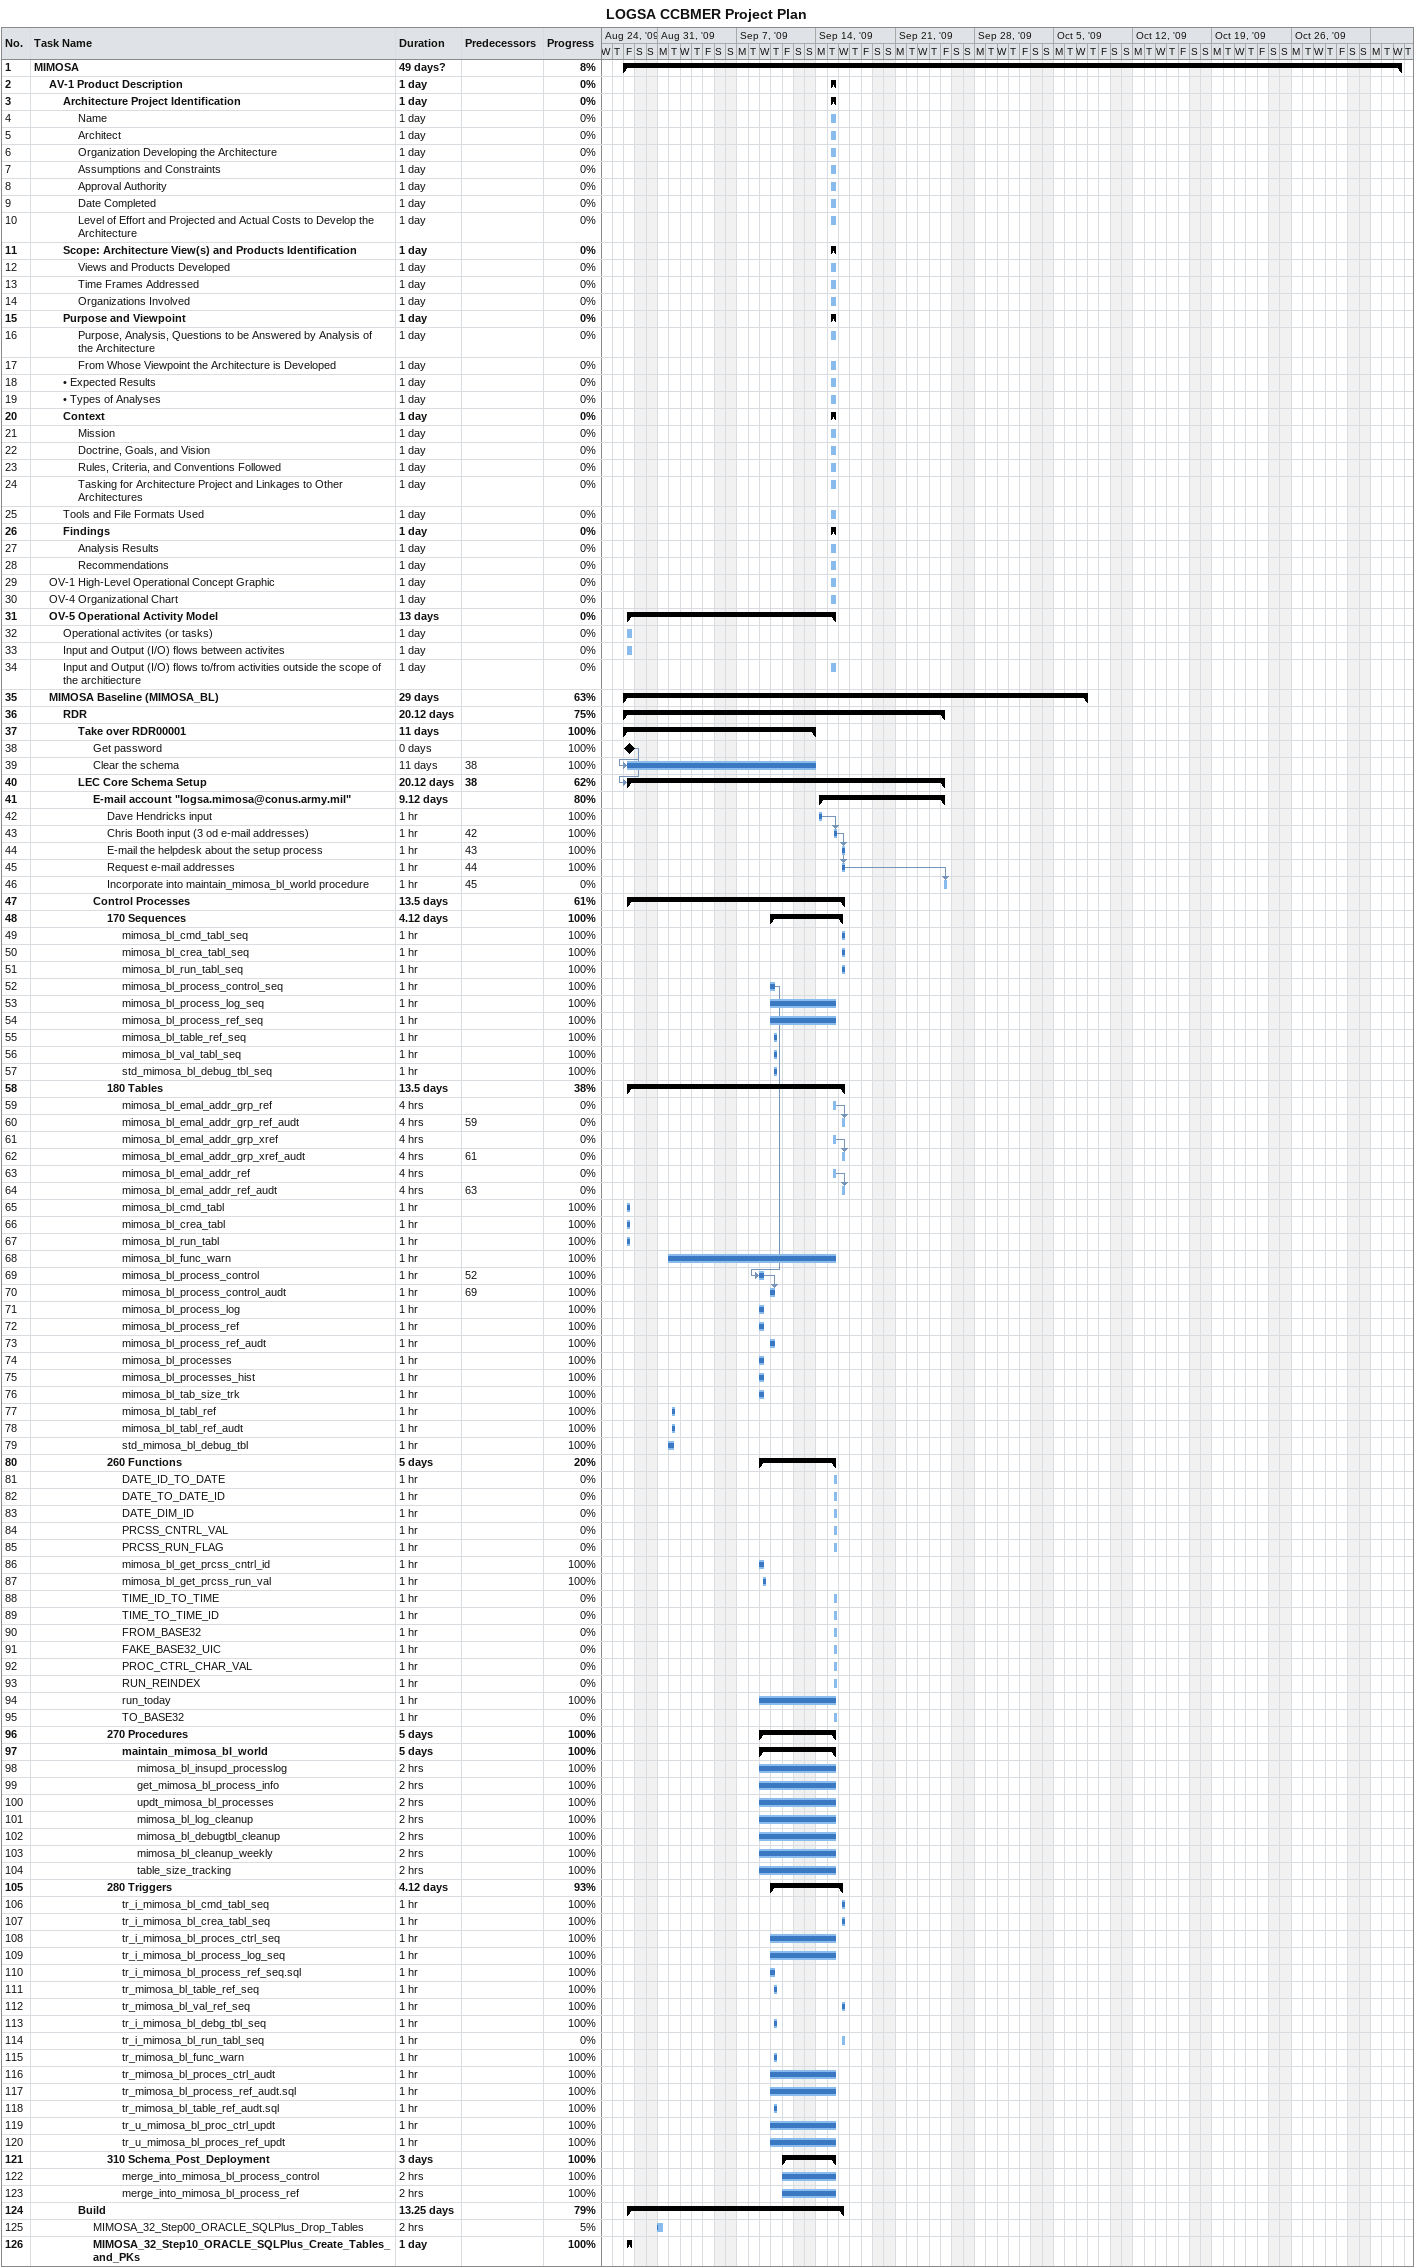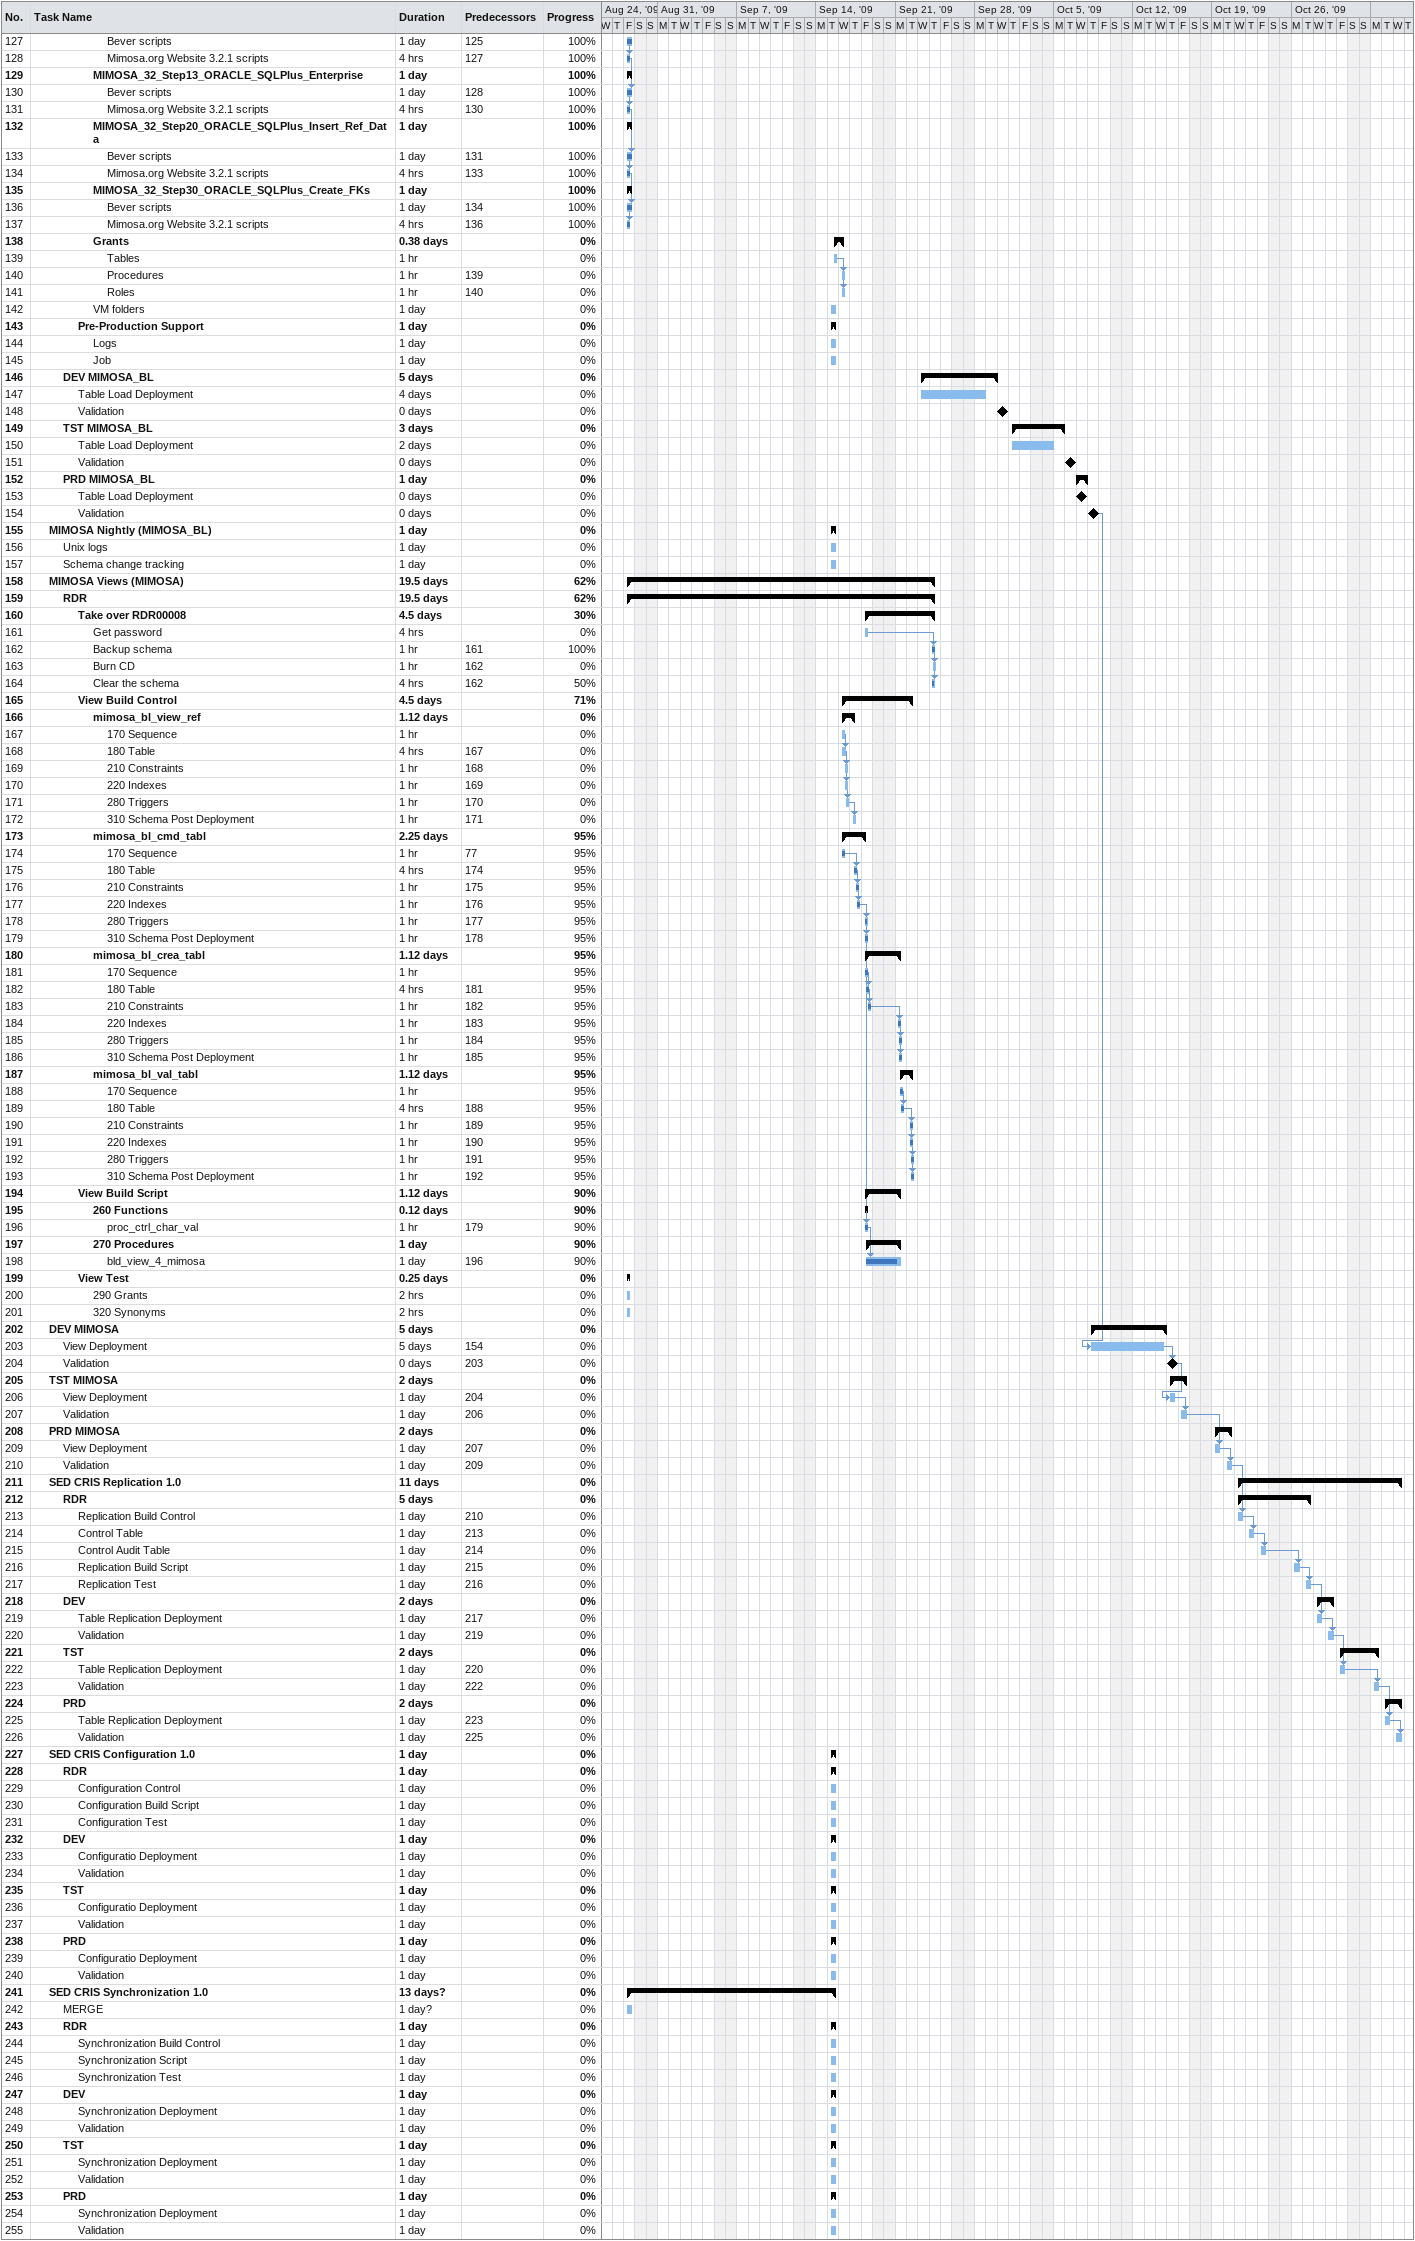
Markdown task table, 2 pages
LOGSA CCBMER Project Plan

| ID | Level | Task | Duration | Start | Finish | Predecessors | % complete |
|---|---|---|---|---|---|---|---|
| 1 | 1 | **MIMOSA** | 49d? | 2009-08-28 | 2009-11-04 |  | 8 |
| 2 | 2 | **AV-1 Product Description** | 1d | 2009-09-15 | 2009-09-15 |  | 0 |
| 3 | 3 | **Architecture Project Identification** | 1d | 2009-09-15 | 2009-09-15 |  | 0 |
| 4 | 4 | Name | 1d | 2009-09-15 | 2009-09-15 |  | 0 |
| 5 | 4 | Architect | 1d | 2009-09-15 | 2009-09-15 |  | 0 |
| 6 | 4 | Organization Developing the Architecture | 1d | 2009-09-15 | 2009-09-15 |  | 0 |
| 7 | 4 | Assumptions and Constraints | 1d | 2009-09-15 | 2009-09-15 |  | 0 |
| 8 | 4 | Approval Authority | 1d | 2009-09-15 | 2009-09-15 |  | 0 |
| 9 | 4 | Date Completed | 1d | 2009-09-15 | 2009-09-15 |  | 0 |
| 10 | 4 | Level of Effort and Projected and Actual Costs to Develop the Architecture | 1d | 2009-09-15 | 2009-09-15 |  | 0 |
| 11 | 3 | **Scope: Architecture View(s) and Products Identification** | 1d | 2009-09-15 | 2009-09-15 |  | 0 |
| 12 | 4 | Views and Products Developed | 1d | 2009-09-15 | 2009-09-15 |  | 0 |
| 13 | 4 | Time Frames Addressed | 1d | 2009-09-15 | 2009-09-15 |  | 0 |
| 14 | 4 | Organizations Involved | 1d | 2009-09-15 | 2009-09-15 |  | 0 |
| 15 | 3 | **Purpose and Viewpoint** | 1d | 2009-09-15 | 2009-09-15 |  | 0 |
| 16 | 4 | Purpose, Analysis, Questions to be Answered by Analysis of the Architecture | 1d | 2009-09-15 | 2009-09-15 |  | 0 |
| 17 | 4 | From Whose Viewpoint the Architecture is Developed | 1d | 2009-09-15 | 2009-09-15 |  | 0 |
| 18 | 3 | • Expected Results | 1d | 2009-09-15 | 2009-09-15 |  | 0 |
| 19 | 3 | • Types of Analyses | 1d | 2009-09-15 | 2009-09-15 |  | 0 |
| 20 | 3 | **Context** | 1d | 2009-09-15 | 2009-09-15 |  | 0 |
| 21 | 4 | Mission | 1d | 2009-09-15 | 2009-09-15 |  | 0 |
| 22 | 4 | Doctrine, Goals, and Vision | 1d | 2009-09-15 | 2009-09-15 |  | 0 |
| 23 | 4 | Rules, Criteria, and Conventions Followed | 1d | 2009-09-15 | 2009-09-15 |  | 0 |
| 24 | 4 | Tasking for Architecture Project and Linkages to Other Architectures | 1d | 2009-09-15 | 2009-09-15 |  | 0 |
| 25 | 3 | Tools and File Formats Used | 1d | 2009-09-15 | 2009-09-15 |  | 0 |
| 26 | 3 | **Findings** | 1d | 2009-09-15 | 2009-09-15 |  | 0 |
| 27 | 4 | Analysis Results | 1d | 2009-09-15 | 2009-09-15 |  | 0 |
| 28 | 4 | Recommendations | 1d | 2009-09-15 | 2009-09-15 |  | 0 |
| 29 | 2 | OV-1 High-Level Operational Concept Graphic | 1d | 2009-09-15 | 2009-09-15 |  | 0 |
| 30 | 2 | OV-4 Organizational Chart | 1d | 2009-09-15 | 2009-09-15 |  | 0 |
| 31 | 2 | **OV-5 Operational Activity Model** | 13d | 2009-08-28 | 2009-09-15 |  | 0 |
| 32 | 3 | Operational activites (or tasks) | 1d | 2009-08-28 | 2009-08-28 |  | 0 |
| 33 | 3 | Input and Output (I/O) flows between activites | 1d | 2009-08-28 | 2009-08-28 |  | 0 |
| 34 | 3 | Input and Output (I/O) flows to/from activities outside the scope of the architiecture | 1d | 2009-09-15 | 2009-09-15 |  | 0 |
| 35 | 2 | **MIMOSA Baseline (MIMOSA_BL)** | 29d | 2009-08-28 | 2009-10-08 |  | 63 |
| 36 | 3 | **RDR** | 20.12d | 2009-08-28 | 2009-09-25 |  | 75 |
| 37 | 4 | **Take over RDR00001** | 11d | 2009-08-28 | 2009-09-14 |  | 100 |
| 38 | 5 | Get password | 0d | 2009-08-28 | 2009-08-28 |  | 100 |
| 39 | 5 | Clear the schema | 11d | 2009-08-28 | 2009-09-14 | 38 | 100 |
| 40 | 4 | **LEC Core Schema Setup** | 20.12d | 2009-08-28 | 2009-09-25 | 38 | 62 |
| 41 | 5 | **E-mail account "logsa.mimosa@conus.army.mil"** | 9.12d | 2009-09-14 | 2009-09-25 |  | 80 |
| 42 | 6 | Dave Hendricks input | 1h | 2009-09-14 | 2009-09-14 |  | 100 |
| 43 | 6 | Chris Booth input (3 od e-mail addresses) | 1h | 2009-09-15 | 2009-09-15 | 42 | 100 |
| 44 | 6 | E-mail the helpdesk about the setup process | 1h | 2009-09-16 | 2009-09-16 | 43 | 100 |
| 45 | 6 | Request e-mail addresses | 1h | 2009-09-16 | 2009-09-16 | 44 | 100 |
| 46 | 6 | Incorporate into maintain_mimosa_bl_world procedure | 1h | 2009-09-25 | 2009-09-25 | 45 | 0 |
| 47 | 5 | **Control Processes** | 13.5d | 2009-08-28 | 2009-09-16 |  | 61 |
| 48 | 6 | **170 Sequences** | 4.12d | 2009-09-10 | 2009-09-16 |  | 100 |
| 49 | 7 | mimosa_bl_cmd_tabl_seq | 1h | 2009-09-16 | 2009-09-16 |  | 100 |
| 50 | 7 | mimosa_bl_crea_tabl_seq | 1h | 2009-09-16 | 2009-09-16 |  | 100 |
| 51 | 7 | mimosa_bl_run_tabl_seq | 1h | 2009-09-16 | 2009-09-16 |  | 100 |
| 52 | 7 | mimosa_bl_process_control_seq | 1h | 2009-09-10 | 2009-09-10 |  | 100 |
| 53 | 7 | mimosa_bl_process_log_seq | 1h | 2009-09-10 | 2009-09-15 |  | 100 |
| 54 | 7 | mimosa_bl_process_ref_seq | 1h | 2009-09-10 | 2009-09-15 |  | 100 |
| 55 | 7 | mimosa_bl_table_ref_seq | 1h | 2009-09-10 | 2009-09-10 |  | 100 |
| 56 | 7 | mimosa_bl_val_tabl_seq | 1h | 2009-09-10 | 2009-09-10 |  | 100 |
| 57 | 7 | std_mimosa_bl_debug_tbl_seq | 1h | 2009-09-10 | 2009-09-10 |  | 100 |
| 58 | 6 | **180 Tables** | 13.5d | 2009-08-28 | 2009-09-16 |  | 38 |
| 59 | 7 | mimosa_bl_emal_addr_grp_ref | 4h | 2009-09-15 | 2009-09-15 |  | 0 |
| 60 | 7 | mimosa_bl_emal_addr_grp_ref_audt | 4h | 2009-09-16 | 2009-09-16 | 59 | 0 |
| 61 | 7 | mimosa_bl_emal_addr_grp_xref | 4h | 2009-09-15 | 2009-09-15 |  | 0 |
| 62 | 7 | mimosa_bl_emal_addr_grp_xref_audt | 4h | 2009-09-16 | 2009-09-16 | 61 | 0 |
| 63 | 7 | mimosa_bl_emal_addr_ref | 4h | 2009-09-15 | 2009-09-15 |  | 0 |
| 64 | 7 | mimosa_bl_emal_addr_ref_audt | 4h | 2009-09-16 | 2009-09-16 | 63 | 0 |
| 65 | 7 | mimosa_bl_cmd_tabl | 1h | 2009-08-28 | 2009-08-28 |  | 100 |
| 66 | 7 | mimosa_bl_crea_tabl | 1h | 2009-08-28 | 2009-08-28 |  | 100 |
| 67 | 7 | mimosa_bl_run_tabl | 1h | 2009-08-28 | 2009-08-28 |  | 100 |
| 68 | 7 | mimosa_bl_func_warn | 1h | 2009-09-01 | 2009-09-15 |  | 100 |
| 69 | 7 | mimosa_bl_process_control | 1h | 2009-09-09 | 2009-09-09 | 52 | 100 |
| 70 | 7 | mimosa_bl_process_control_audt | 1h | 2009-09-10 | 2009-09-10 | 69 | 100 |
| 71 | 7 | mimosa_bl_process_log | 1h | 2009-09-09 | 2009-09-09 |  | 100 |
| 72 | 7 | mimosa_bl_process_ref | 1h | 2009-09-09 | 2009-09-09 |  | 100 |
| 73 | 7 | mimosa_bl_process_ref_audt | 1h | 2009-09-10 | 2009-09-10 |  | 100 |
| 74 | 7 | mimosa_bl_processes | 1h | 2009-09-09 | 2009-09-09 |  | 100 |
| 75 | 7 | mimosa_bl_processes_hist | 1h | 2009-09-09 | 2009-09-09 |  | 100 |
| 76 | 7 | mimosa_bl_tab_size_trk | 1h | 2009-09-09 | 2009-09-09 |  | 100 |
| 77 | 7 | mimosa_bl_tabl_ref | 1h | 2009-09-01 | 2009-09-01 |  | 100 |
| 78 | 7 | mimosa_bl_tabl_ref_audt | 1h | 2009-09-01 | 2009-09-01 |  | 100 |
| 79 | 7 | std_mimosa_bl_debug_tbl | 1h | 2009-09-01 | 2009-09-01 |  | 100 |
| 80 | 6 | **260 Functions** | 5d | 2009-09-09 | 2009-09-15 |  | 20 |
| 81 | 7 | DATE_ID_TO_DATE | 1h | 2009-09-15 | 2009-09-15 |  | 0 |
| 82 | 7 | DATE_TO_DATE_ID | 1h | 2009-09-15 | 2009-09-15 |  | 0 |
| 83 | 7 | DATE_DIM_ID | 1h | 2009-09-15 | 2009-09-15 |  | 0 |
| 84 | 7 | PRCSS_CNTRL_VAL | 1h | 2009-09-15 | 2009-09-15 |  | 0 |
| 85 | 7 | PRCSS_RUN_FLAG | 1h | 2009-09-15 | 2009-09-15 |  | 0 |
| 86 | 7 | mimosa_bl_get_prcss_cntrl_id | 1h | 2009-09-09 | 2009-09-09 |  | 100 |
| 87 | 7 | mimosa_bl_get_prcss_run_val | 1h | 2009-09-09 | 2009-09-09 |  | 100 |
| 88 | 7 | TIME_ID_TO_TIME | 1h | 2009-09-15 | 2009-09-15 |  | 0 |
| 89 | 7 | TIME_TO_TIME_ID | 1h | 2009-09-15 | 2009-09-15 |  | 0 |
| 90 | 7 | FROM_BASE32 | 1h | 2009-09-15 | 2009-09-15 |  | 0 |
| 91 | 7 | FAKE_BASE32_UIC | 1h | 2009-09-15 | 2009-09-15 |  | 0 |
| 92 | 7 | PROC_CTRL_CHAR_VAL | 1h | 2009-09-15 | 2009-09-15 |  | 0 |
| 93 | 7 | RUN_REINDEX | 1h | 2009-09-15 | 2009-09-15 |  | 0 |
| 94 | 7 | run_today | 1h | 2009-09-09 | 2009-09-15 |  | 100 |
| 95 | 7 | TO_BASE32 | 1h | 2009-09-15 | 2009-09-15 |  | 0 |
| 96 | 6 | **270 Procedures** | 5d | 2009-09-09 | 2009-09-15 |  | 100 |
| 97 | 7 | **maintain_mimosa_bl_world** | 5d | 2009-09-09 | 2009-09-15 |  | 100 |
| 98 | 8 | mimosa_bl_insupd_processlog | 2h | 2009-09-09 | 2009-09-15 |  | 100 |
| 99 | 8 | get_mimosa_bl_process_info | 2h | 2009-09-09 | 2009-09-15 |  | 100 |
| 100 | 8 | updt_mimosa_bl_processes | 2h | 2009-09-09 | 2009-09-15 |  | 100 |
| 101 | 8 | mimosa_bl_log_cleanup | 2h | 2009-09-09 | 2009-09-15 |  | 100 |
| 102 | 8 | mimosa_bl_debugtbl_cleanup | 2h | 2009-09-09 | 2009-09-15 |  | 100 |
| 103 | 8 | mimosa_bl_cleanup_weekly | 2h | 2009-09-09 | 2009-09-15 |  | 100 |
| 104 | 8 | table_size_tracking | 2h | 2009-09-09 | 2009-09-15 |  | 100 |
| 105 | 6 | **280 Triggers** | 4.12d | 2009-09-10 | 2009-09-16 |  | 93 |
| 106 | 7 | tr_i_mimosa_bl_cmd_tabl_seq | 1h | 2009-09-16 | 2009-09-16 |  | 100 |
| 107 | 7 | tr_i_mimosa_bl_crea_tabl_seq | 1h | 2009-09-16 | 2009-09-16 |  | 100 |
| 108 | 7 | tr_i_mimosa_bl_proces_ctrl_seq | 1h | 2009-09-10 | 2009-09-15 |  | 100 |
| 109 | 7 | tr_i_mimosa_bl_process_log_seq | 1h | 2009-09-10 | 2009-09-15 |  | 100 |
| 110 | 7 | tr_i_mimosa_bl_process_ref_seq.sql | 1h | 2009-09-10 | 2009-09-10 |  | 100 |
| 111 | 7 | tr_mimosa_bl_table_ref_seq | 1h | 2009-09-10 | 2009-09-10 |  | 100 |
| 112 | 7 | tr_mimosa_bl_val_ref_seq | 1h | 2009-09-16 | 2009-09-16 |  | 100 |
| 113 | 7 | tr_i_mimosa_bl_debg_tbl_seq | 1h | 2009-09-10 | 2009-09-10 |  | 100 |
| 114 | 7 | tr_i_mimosa_bl_run_tabl_seq | 1h | 2009-09-16 | 2009-09-16 |  | 0 |
| 115 | 7 | tr_mimosa_bl_func_warn | 1h | 2009-09-10 | 2009-09-10 |  | 100 |
| 116 | 7 | tr_mimosa_bl_proces_ctrl_audt | 1h | 2009-09-10 | 2009-09-15 |  | 100 |
| 117 | 7 | tr_mimosa_bl_process_ref_audt.sql | 1h | 2009-09-10 | 2009-09-15 |  | 100 |
| 118 | 7 | tr_mimosa_bl_table_ref_audt.sql | 1h | 2009-09-10 | 2009-09-10 |  | 100 |
| 119 | 7 | tr_u_mimosa_bl_proc_ctrl_updt | 1h | 2009-09-10 | 2009-09-15 |  | 100 |
| 120 | 7 | tr_u_mimosa_bl_proces_ref_updt | 1h | 2009-09-10 | 2009-09-15 |  | 100 |
| 121 | 6 | **310 Schema_Post_Deployment** | 3d | 2009-09-11 | 2009-09-15 |  | 100 |
| 122 | 7 | merge_into_mimosa_bl_process_control | 2h | 2009-09-11 | 2009-09-15 |  | 100 |
| 123 | 7 | merge_into_mimosa_bl_process_ref | 2h | 2009-09-11 | 2009-09-15 |  | 100 |
| 124 | 4 | **Build** | 13.25d | 2009-08-28 | 2009-09-16 |  | 79 |
| 125 | 5 | MIMOSA_32_Step00_ORACLE_SQLPlus_Drop_Tables | 2h | 2009-08-31 | 2009-08-31 |  | 5 |
| 126 | 5 | **MIMOSA_32_Step10_ORACLE_SQLPlus_Create_Tables_and_PKs** | 1d | 2009-08-28 | 2009-08-28 |  | 100 |
| 127 | 6 | Bever scripts | 1d | 2009-08-28 | 2009-08-28 | 125 | 100 |
| 128 | 6 | Mimosa.org Website 3.2.1 scripts | 4h | 2009-08-28 | 2009-08-28 | 127 | 100 |
| 129 | 5 | **MIMOSA_32_Step13_ORACLE_SQLPlus_Enterprise** | 1d | 2009-08-28 | 2009-08-28 |  | 100 |
| 130 | 6 | Bever scripts | 1d | 2009-08-28 | 2009-08-28 | 128 | 100 |
| 131 | 6 | Mimosa.org Website 3.2.1 scripts | 4h | 2009-08-28 | 2009-08-28 | 130 | 100 |
| 132 | 5 | **MIMOSA_32_Step20_ORACLE_SQLPlus_Insert_Ref_Data** | 1d | 2009-08-28 | 2009-08-28 |  | 100 |
| 133 | 6 | Bever scripts | 1d | 2009-08-28 | 2009-08-28 | 131 | 100 |
| 134 | 6 | Mimosa.org Website 3.2.1 scripts | 4h | 2009-08-28 | 2009-08-28 | 133 | 100 |
| 135 | 5 | **MIMOSA_32_Step30_ORACLE_SQLPlus_Create_FKs** | 1d | 2009-08-28 | 2009-08-28 |  | 100 |
| 136 | 6 | Bever scripts | 1d | 2009-08-28 | 2009-08-28 | 134 | 100 |
| 137 | 6 | Mimosa.org Website 3.2.1 scripts | 4h | 2009-08-28 | 2009-08-28 | 136 | 100 |
| 138 | 5 | **Grants** | 0.38d | 2009-09-15 | 2009-09-16 |  | 0 |
| 139 | 6 | Tables | 1h | 2009-09-15 | 2009-09-15 |  | 0 |
| 140 | 6 | Procedures | 1h | 2009-09-16 | 2009-09-16 | 139 | 0 |
| 141 | 6 | Roles | 1h | 2009-09-16 | 2009-09-16 | 140 | 0 |
| 142 | 5 | VM folders | 1d | 2009-09-15 | 2009-09-15 |  | 0 |
| 143 | 4 | **Pre-Production Support** | 1d | 2009-09-15 | 2009-09-15 |  | 0 |
| 144 | 5 | Logs | 1d | 2009-09-15 | 2009-09-15 |  | 0 |
| 145 | 5 | Job | 1d | 2009-09-15 | 2009-09-15 |  | 0 |
| 146 | 3 | **DEV MIMOSA_BL** | 5d | 2009-09-23 | 2009-09-30 |  | 0 |
| 147 | 4 | Table Load Deployment | 4d | 2009-09-23 | 2009-09-29 |  | 0 |
| 148 | 4 | Validation | 0d | 2009-09-30 | 2009-09-30 |  | 0 |
| 149 | 3 | **TST MIMOSA_BL** | 3d | 2009-10-01 | 2009-10-06 |  | 0 |
| 150 | 4 | Table Load Deployment | 2d | 2009-10-01 | 2009-10-05 |  | 0 |
| 151 | 4 | Validation | 0d | 2009-10-06 | 2009-10-06 |  | 0 |
| 152 | 3 | **PRD MIMOSA_BL** | 1d | 2009-10-07 | 2009-10-08 |  | 0 |
| 153 | 4 | Table Load Deployment | 0d | 2009-10-07 | 2009-10-07 |  | 0 |
| 154 | 4 | Validation | 0d | 2009-10-08 | 2009-10-08 |  | 0 |
| 155 | 2 | **MIMOSA Nightly (MIMOSA_BL)** | 1d | 2009-09-15 | 2009-09-15 |  | 0 |
| 156 | 3 | Unix logs | 1d | 2009-09-15 | 2009-09-15 |  | 0 |
| 157 | 3 | Schema change tracking | 1d | 2009-09-15 | 2009-09-15 |  | 0 |
| 158 | 2 | **MIMOSA Views (MIMOSA)** | 19.5d | 2009-08-28 | 2009-09-24 |  | 62 |
| 159 | 3 | **RDR** | 19.5d | 2009-08-28 | 2009-09-24 |  | 62 |
| 160 | 4 | **Take over RDR00008** | 4.5d | 2009-09-18 | 2009-09-24 |  | 30 |
| 161 | 5 | Get password | 4h | 2009-09-18 | 2009-09-18 |  | 0 |
| 162 | 5 | Backup schema | 1h | 2009-09-24 | 2009-09-24 | 161 | 100 |
| 163 | 5 | Burn CD | 1h | 2009-09-24 | 2009-09-24 | 162 | 0 |
| 164 | 5 | Clear the schema | 4h | 2009-09-24 | 2009-09-24 | 162 | 50 |
| 165 | 4 | **View Build Control** | 4.5d | 2009-09-16 | 2009-09-22 |  | 71 |
| 166 | 5 | **mimosa_bl_view_ref** | 1.12d | 2009-09-16 | 2009-09-17 |  | 0 |
| 167 | 6 | 170 Sequence | 1h | 2009-09-16 | 2009-09-16 |  | 0 |
| 168 | 6 | 180 Table | 4h | 2009-09-16 | 2009-09-16 | 167 | 0 |
| 169 | 6 | 210 Constraints | 1h | 2009-09-16 | 2009-09-16 | 168 | 0 |
| 170 | 6 | 220 Indexes | 1h | 2009-09-16 | 2009-09-16 | 169 | 0 |
| 171 | 6 | 280 Triggers | 1h | 2009-09-16 | 2009-09-16 | 170 | 0 |
| 172 | 6 | 310 Schema Post Deployment | 1h | 2009-09-17 | 2009-09-17 | 171 | 0 |
| 173 | 5 | **mimosa_bl_cmd_tabl** | 2.25d | 2009-09-16 | 2009-09-18 |  | 95 |
| 174 | 6 | 170 Sequence | 1h | 2009-09-16 | 2009-09-16 | 77 | 95 |
| 175 | 6 | 180 Table | 4h | 2009-09-17 | 2009-09-17 | 174 | 95 |
| 176 | 6 | 210 Constraints | 1h | 2009-09-17 | 2009-09-17 | 175 | 95 |
| 177 | 6 | 220 Indexes | 1h | 2009-09-17 | 2009-09-17 | 176 | 95 |
| 178 | 6 | 280 Triggers | 1h | 2009-09-18 | 2009-09-18 | 177 | 95 |
| 179 | 6 | 310 Schema Post Deployment | 1h | 2009-09-18 | 2009-09-18 | 178 | 95 |
| 180 | 5 | **mimosa_bl_crea_tabl** | 1.12d | 2009-09-18 | 2009-09-21 |  | 95 |
| 181 | 6 | 170 Sequence | 1h | 2009-09-18 | 2009-09-18 |  | 95 |
| 182 | 6 | 180 Table | 4h | 2009-09-18 | 2009-09-18 | 181 | 95 |
| 183 | 6 | 210 Constraints | 1h | 2009-09-18 | 2009-09-18 | 182 | 95 |
| 184 | 6 | 220 Indexes | 1h | 2009-09-21 | 2009-09-21 | 183 | 95 |
| 185 | 6 | 280 Triggers | 1h | 2009-09-21 | 2009-09-21 | 184 | 95 |
| 186 | 6 | 310 Schema Post Deployment | 1h | 2009-09-21 | 2009-09-21 | 185 | 95 |
| 187 | 5 | **mimosa_bl_val_tabl** | 1.12d | 2009-09-21 | 2009-09-22 |  | 95 |
| 188 | 6 | 170 Sequence | 1h | 2009-09-21 | 2009-09-21 |  | 95 |
| 189 | 6 | 180 Table | 4h | 2009-09-21 | 2009-09-21 | 188 | 95 |
| 190 | 6 | 210 Constraints | 1h | 2009-09-22 | 2009-09-22 | 189 | 95 |
| 191 | 6 | 220 Indexes | 1h | 2009-09-22 | 2009-09-22 | 190 | 95 |
| 192 | 6 | 280 Triggers | 1h | 2009-09-22 | 2009-09-22 | 191 | 95 |
| 193 | 6 | 310 Schema Post Deployment | 1h | 2009-09-22 | 2009-09-22 | 192 | 95 |
| 194 | 4 | **View Build Script** | 1.12d | 2009-09-18 | 2009-09-21 |  | 90 |
| 195 | 5 | **260 Functions** | 0.12d | 2009-09-18 | 2009-09-18 |  | 90 |
| 196 | 6 | proc_ctrl_char_val | 1h | 2009-09-18 | 2009-09-18 | 179 | 90 |
| 197 | 5 | **270 Procedures** | 1d | 2009-09-18 | 2009-09-21 |  | 90 |
| 198 | 6 | bld_view_4_mimosa | 1d | 2009-09-18 | 2009-09-21 | 196 | 90 |
| 199 | 4 | **View Test** | 0.25d | 2009-08-28 | 2009-08-28 |  | 0 |
| 200 | 5 | 290 Grants | 2h | 2009-08-28 | 2009-08-28 |  | 0 |
| 201 | 5 | 320 Synonyms | 2h | 2009-08-28 | 2009-08-28 |  | 0 |
| 202 | 2 | **DEV MIMOSA** | 5d | 2009-10-08 | 2009-10-15 |  | 0 |
| 203 | 3 | View Deployment | 5d | 2009-10-08 | 2009-10-14 | 154 | 0 |
| 204 | 3 | Validation | 0d | 2009-10-15 | 2009-10-15 | 203 | 0 |
| 205 | 2 | **TST MIMOSA** | 2d | 2009-10-15 | 2009-10-16 |  | 0 |
| 206 | 3 | View Deployment | 1d | 2009-10-15 | 2009-10-15 | 204 | 0 |
| 207 | 3 | Validation | 1d | 2009-10-16 | 2009-10-16 | 206 | 0 |
| 208 | 2 | **PRD MIMOSA** | 2d | 2009-10-19 | 2009-10-20 |  | 0 |
| 209 | 3 | View Deployment | 1d | 2009-10-19 | 2009-10-19 | 207 | 0 |
| 210 | 3 | Validation | 1d | 2009-10-20 | 2009-10-20 | 209 | 0 |
| 211 | 2 | **SED CRIS Replication 1.0** | 11d | 2009-10-21 | 2009-11-04 |  | 0 |
| 212 | 3 | **RDR** | 5d | 2009-10-21 | 2009-10-27 |  | 0 |
| 213 | 4 | Replication Build Control | 1d | 2009-10-21 | 2009-10-21 | 210 | 0 |
| 214 | 4 | Control Table | 1d | 2009-10-22 | 2009-10-22 | 213 | 0 |
| 215 | 4 | Control Audit Table | 1d | 2009-10-23 | 2009-10-23 | 214 | 0 |
| 216 | 4 | Replication Build Script | 1d | 2009-10-26 | 2009-10-26 | 215 | 0 |
| 217 | 4 | Replication Test | 1d | 2009-10-27 | 2009-10-27 | 216 | 0 |
| 218 | 3 | **DEV** | 2d | 2009-10-28 | 2009-10-29 |  | 0 |
| 219 | 4 | Table Replication Deployment | 1d | 2009-10-28 | 2009-10-28 | 217 | 0 |
| 220 | 4 | Validation | 1d | 2009-10-29 | 2009-10-29 | 219 | 0 |
| 221 | 3 | **TST** | 2d | 2009-10-30 | 2009-11-02 |  | 0 |
| 222 | 4 | Table Replication Deployment | 1d | 2009-10-30 | 2009-10-30 | 220 | 0 |
| 223 | 4 | Validation | 1d | 2009-11-02 | 2009-11-02 | 222 | 0 |
| 224 | 3 | **PRD** | 2d | 2009-11-03 | 2009-11-04 |  | 0 |
| 225 | 4 | Table Replication Deployment | 1d | 2009-11-03 | 2009-11-03 | 223 | 0 |
| 226 | 4 | Validation | 1d | 2009-11-04 | 2009-11-04 | 225 | 0 |
| 227 | 2 | **SED CRIS Configuration 1.0** | 1d | 2009-09-15 | 2009-09-15 |  | 0 |
| 228 | 3 | **RDR** | 1d | 2009-09-15 | 2009-09-15 |  | 0 |
| 229 | 4 | Configuration Control | 1d | 2009-09-15 | 2009-09-15 |  | 0 |
| 230 | 4 | Configuration Build Script | 1d | 2009-09-15 | 2009-09-15 |  | 0 |
| 231 | 4 | Configuration Test | 1d | 2009-09-15 | 2009-09-15 |  | 0 |
| 232 | 3 | **DEV** | 1d | 2009-09-15 | 2009-09-15 |  | 0 |
| 233 | 4 | Configuratio Deployment | 1d | 2009-09-15 | 2009-09-15 |  | 0 |
| 234 | 4 | Validation | 1d | 2009-09-15 | 2009-09-15 |  | 0 |
| 235 | 3 | **TST** | 1d | 2009-09-15 | 2009-09-15 |  | 0 |
| 236 | 4 | Configuratio Deployment | 1d | 2009-09-15 | 2009-09-15 |  | 0 |
| 237 | 4 | Validation | 1d | 2009-09-15 | 2009-09-15 |  | 0 |
| 238 | 3 | **PRD** | 1d | 2009-09-15 | 2009-09-15 |  | 0 |
| 239 | 4 | Configuratio Deployment | 1d | 2009-09-15 | 2009-09-15 |  | 0 |
| 240 | 4 | Validation | 1d | 2009-09-15 | 2009-09-15 |  | 0 |
| 241 | 2 | **SED CRIS Synchronization 1.0** | 13d? | 2009-08-28 | 2009-09-15 |  | 0 |
| 242 | 3 | MERGE | 1d? | 2009-08-28 | 2009-08-28 |  | 0 |
| 243 | 3 | **RDR** | 1d | 2009-09-15 | 2009-09-15 |  | 0 |
| 244 | 4 | Synchronization Build Control | 1d | 2009-09-15 | 2009-09-15 |  | 0 |
| 245 | 4 | Synchronization Script | 1d | 2009-09-15 | 2009-09-15 |  | 0 |
| 246 | 4 | Synchronization Test | 1d | 2009-09-15 | 2009-09-15 |  | 0 |
| 247 | 3 | **DEV** | 1d | 2009-09-15 | 2009-09-15 |  | 0 |
| 248 | 4 | Synchronization Deployment | 1d | 2009-09-15 | 2009-09-15 |  | 0 |
| 249 | 4 | Validation | 1d | 2009-09-15 | 2009-09-15 |  | 0 |
| 250 | 3 | **TST** | 1d | 2009-09-15 | 2009-09-15 |  | 0 |
| 251 | 4 | Synchronization Deployment | 1d | 2009-09-15 | 2009-09-15 |  | 0 |
| 252 | 4 | Validation | 1d | 2009-09-15 | 2009-09-15 |  | 0 |
| 253 | 3 | **PRD** | 1d | 2009-09-15 | 2009-09-15 |  | 0 |
| 254 | 4 | Synchronization Deployment | 1d | 2009-09-15 | 2009-09-15 |  | 0 |
| 255 | 4 | Validation | 1d | 2009-09-15 | 2009-09-15 |  | 0 |
